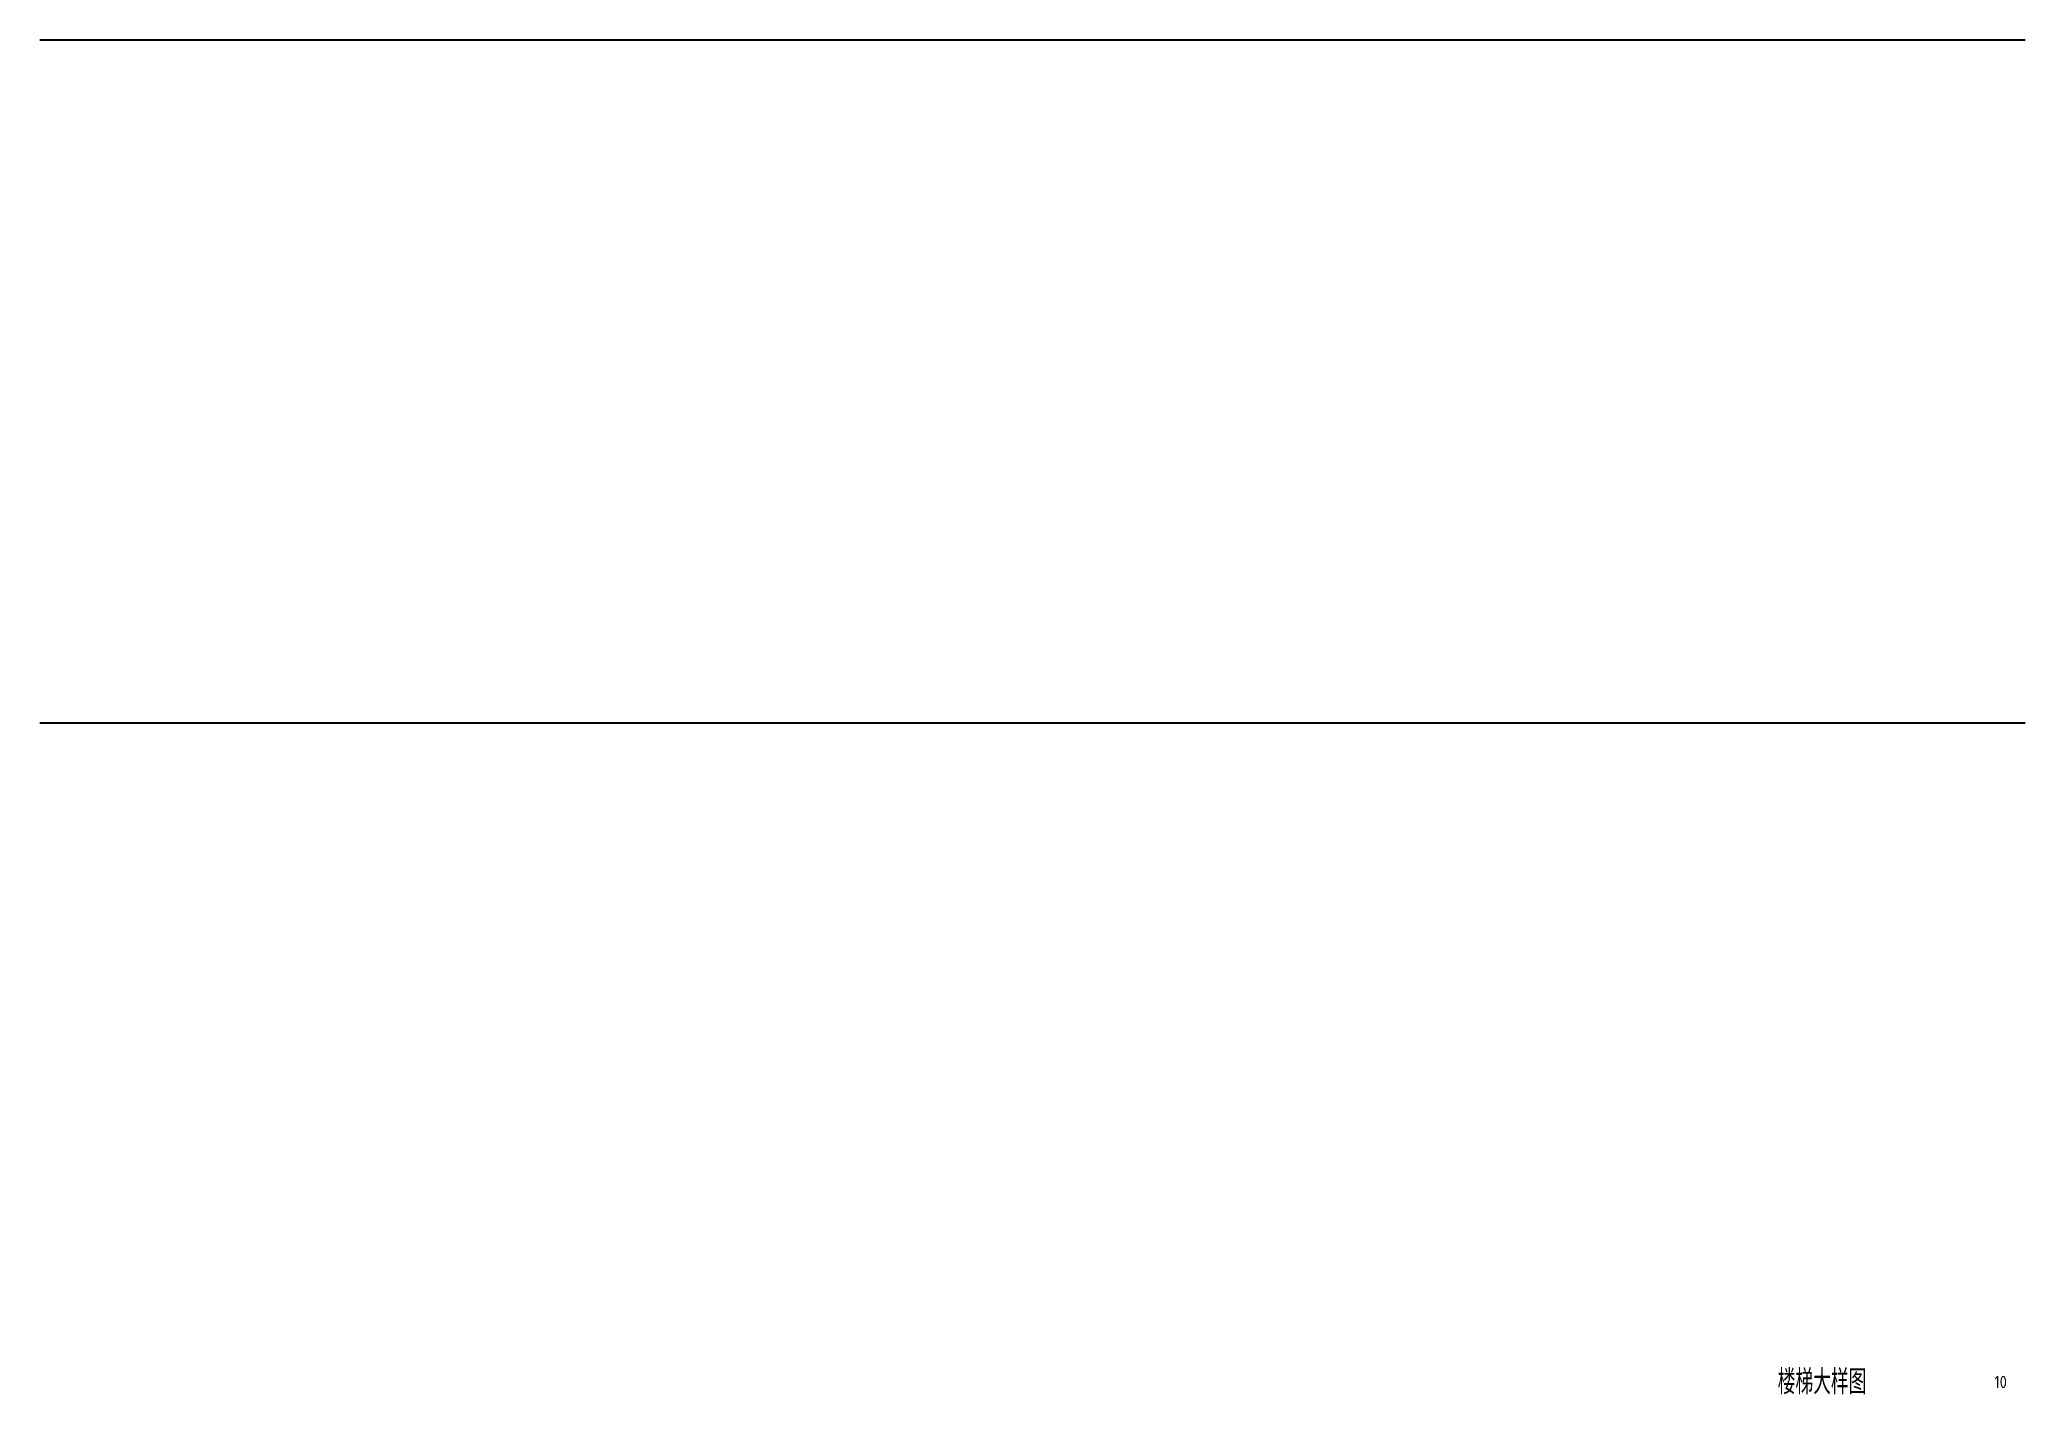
# Model space of a CAD drawing. Extents: x 25 to 831, y 17 to 567.
import ezdxf

# ---------------------------------------------------------------- set-up
doc = ezdxf.new("R2010")
doc.units = 0
doc.header["$LTSCALE"] = 6
doc.header["$MEASUREMENT"] = 0
doc.styles.get("Standard").update_dxf_attribs({"font": 'gbenor.shx', "bigfont": 'gbcbig.shx'})

msp = doc.modelspace()

# ---------------------------------------------------------------- linework, layer by layer
at = {"layer": 'Defpoints'}
for p, q in [((25, 566.77), (831, 566.77)), ((25, 289.47), (831, 289.47))]:
    msp.add_line(p, q, dxfattribs=at)

# ---------------------------------------------------------------- texts
at = {"attachment_point": 5}
for s, insert, char_height, width in [('楼梯大样图', (748.5, 22), 10, 95), ('10', (821.01, 22), 5, 20.0204)]:
    msp.add_mtext(s, dxfattribs=dict(at, insert=insert, char_height=char_height, width=width))

doc.saveas('drawing.dxf')
